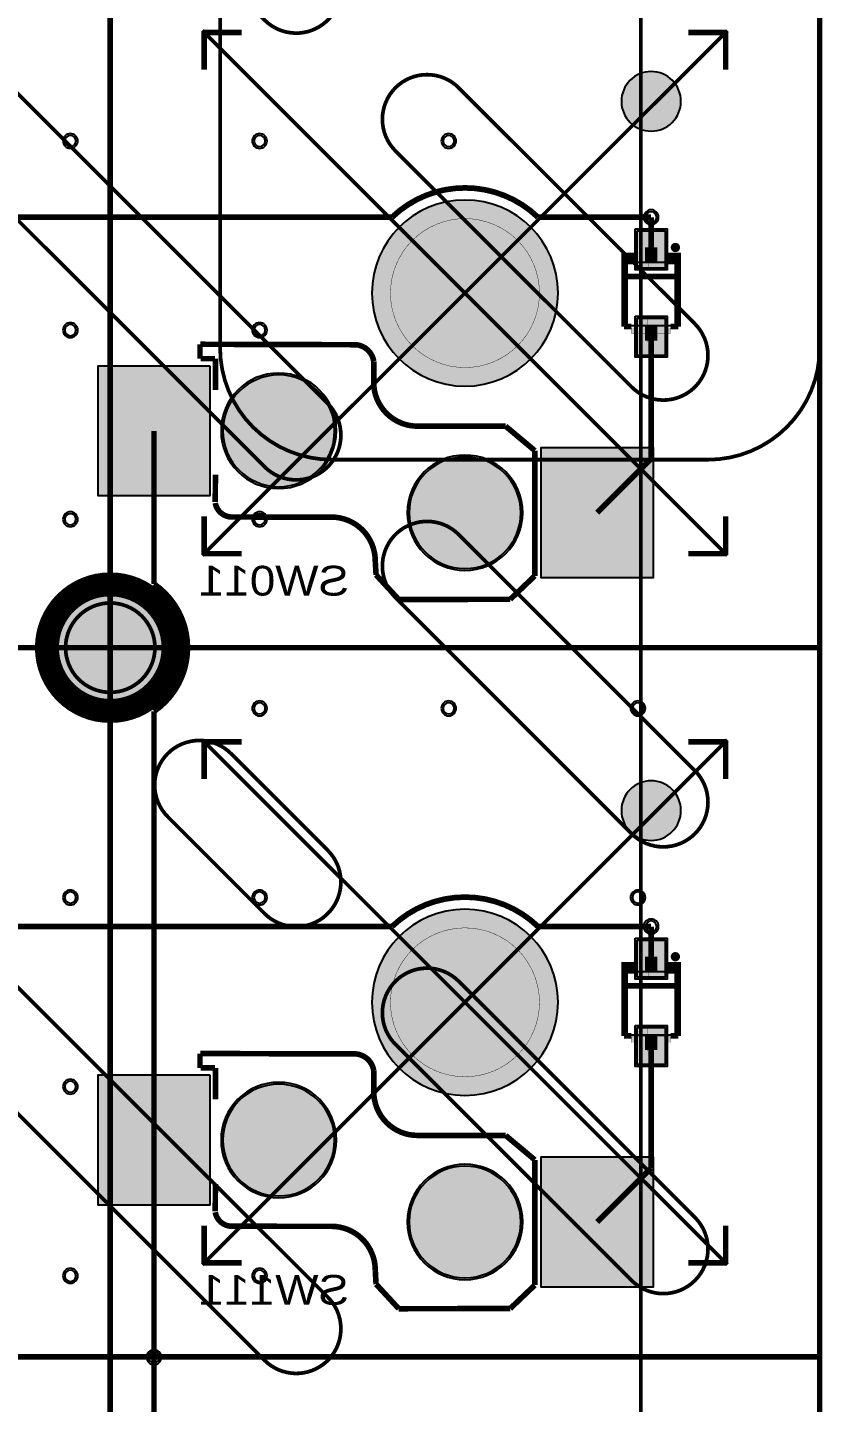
# Model space of a CAD drawing. Header units: millimetres. Extents: x -3 to 238, y -92 to 6.
# Drawn here: x 207.33 to 228.68, y -49.32 to -12.39 of the extents above; entities that cross this region are included whole.
import ezdxf
from ezdxf.enums import TextEntityAlignment as Align

# ---------------------------------------------------------------- set-up
doc = ezdxf.new("R2010")
doc.units = ezdxf.units.MM
doc.header["$MEASUREMENT"] = 0
for name, color, linetype, true_color in [('Board-Outline-Layer', 7, 'Continuous', 0xff00ff), ('Bottom-Layer', 7, 'Continuous', 0x0000ff), ('Bottom-Paste-Mask-Layer', 7, 'Continuous', 0x800000), ('Bottom-Silkscreen-Layer', 7, 'Continuous', 0x66cc33), ('Bottom-Solder-Mask-Layer', 7, 'Continuous', 0xaa00ff), ('Component-Marking-Layer', 7, 'Continuous', 0x66ffcc), ('Component-Shape-Layer', 7, 'Continuous', 0x00cccc), ('Document-Layer', 7, 'Continuous', 0xffffff), ('F.Adhes', 7, 'Continuous', 0x9069e9), ('Hole-Layer', 7, 'Continuous', 0x222222), ('Multi-Layer', 7, 'Continuous', 0xc0c0c0), ('Pin-Floating-Layer', 7, 'Continuous', 0xff99ff), ('Pin-Soldering-Layer', 7, 'Continuous', 0xcc9999), ('Top-Layer', 7, 'Continuous', 0xff0000), ('Top-Paste-Mask-Layer', 7, 'Continuous', 0x808080), ('Top-Solder-Mask-Layer', 7, 'Continuous', 0x800080)]:
    doc.layers.add(name, color=color, linetype=linetype, true_color=true_color)
doc.styles.get("Standard").update_dxf_attribs({"font": 'arial.ttf'})

msp = doc.modelspace()

# ---------------------------------------------------------------- hatches: boundary and pattern name
at = {"layer": 'Bottom-Layer'}
for points in [[(223.275, -14.375, 1), (224.875, -14.375, 1)], [(216.575, -19.525, 1), (221.575, -19.525, 1)], [(223.7, -17.852), (224.45, -17.852), (224.45, -18.852), (223.7, -18.852)], [(223.7, -20.198), (224.45, -20.198), (224.45, -21.198), (223.7, -21.198)], [(212.225, -21.475), (212.225, -24.975), (209.225, -24.975), (209.225, -21.475)], [(212.525, -23.225, 1), (215.625, -23.225, 1)], [(217.525, -25.425, 1), (220.625, -25.425, 1)], [(224.125, -23.675), (224.125, -27.175), (221.125, -27.175), (221.125, -23.675)], [(223.275, -33.425, 1), (224.875, -33.425, 1)], [(216.575, -38.575, 1), (221.575, -38.575, 1)], [(223.7, -36.902), (224.45, -36.902), (224.45, -37.902), (223.7, -37.902)], [(223.7, -39.248), (224.45, -39.248), (224.45, -40.248), (223.7, -40.248)], [(212.225, -40.525), (212.225, -44.025), (209.225, -44.025), (209.225, -40.525)], [(212.525, -42.275, 1), (215.625, -42.275, 1)], [(224.125, -42.725), (224.125, -46.225), (221.125, -46.225), (221.125, -42.725)], [(217.525, -44.475, 1), (220.625, -44.475, 1)]]:
    msp.add_hatch(color=256, dxfattribs=at).paths.add_polyline_path(points)
at = {"layer": 'Bottom-Paste-Mask-Layer'}
for points in [[(223.275, -14.375, 1), (224.875, -14.375, 1)], [(216.575, -19.525, 1), (221.575, -19.525, 1)], [(223.7, -17.852), (224.45, -17.852), (224.45, -18.852), (223.7, -18.852)], [(223.7, -20.198), (224.45, -20.198), (224.45, -21.198), (223.7, -21.198)], [(212.225, -21.475), (212.225, -24.975), (209.225, -24.975), (209.225, -21.475)], [(212.525, -23.225, 1), (215.625, -23.225, 1)], [(217.525, -25.425, 1), (220.625, -25.425, 1)], [(224.125, -23.675), (224.125, -27.175), (221.125, -27.175), (221.125, -23.675)], [(223.275, -33.425, 1), (224.875, -33.425, 1)], [(216.575, -38.575, 1), (221.575, -38.575, 1)], [(223.7, -36.902), (224.45, -36.902), (224.45, -37.902), (223.7, -37.902)], [(223.7, -39.248), (224.45, -39.248), (224.45, -40.248), (223.7, -40.248)], [(212.225, -40.525), (212.225, -44.025), (209.225, -44.025), (209.225, -40.525)], [(212.525, -42.275, 1), (215.625, -42.275, 1)], [(224.125, -42.725), (224.125, -46.225), (221.125, -46.225), (221.125, -42.725)], [(217.525, -44.475, 1), (220.625, -44.475, 1)]]:
    msp.add_hatch(color=256, dxfattribs=at).paths.add_polyline_path(points)
at = {"layer": 'Bottom-Silkscreen-Layer'}
for points in [[(223.273, -18.75), (223.625, -18.75), (223.625, -18.445), (223.273, -18.445)], [(223.273, -18.75), (223.625, -18.75), (223.625, -18.445), (223.273, -18.445)], [(224.878, -18.75), (224.525, -18.75), (224.525, -18.445), (224.878, -18.445)], [(224.878, -18.75), (224.525, -18.75), (224.525, -18.445), (224.878, -18.445)], [(223.273, -37.8), (223.625, -37.8), (223.625, -37.495), (223.273, -37.495)], [(223.273, -37.8), (223.625, -37.8), (223.625, -37.495), (223.273, -37.495)], [(224.878, -37.8), (224.525, -37.8), (224.525, -37.495), (224.878, -37.495)], [(224.878, -37.8), (224.525, -37.8), (224.525, -37.495), (224.878, -37.495)]]:
    msp.add_hatch(color=256, dxfattribs=at).paths.add_polyline_path(points)
at = {"layer": 'Bottom-Solder-Mask-Layer'}
for points in [[(223.275, -14.375, 1), (224.875, -14.375, 1)], [(216.575, -19.525, 1), (221.575, -19.525, 1)], [(223.649, -17.801), (224.501, -17.801), (224.501, -18.903), (223.649, -18.903)], [(223.649, -20.147), (224.501, -20.147), (224.501, -21.249), (223.649, -21.249)], [(212.225, -21.475), (212.225, -24.975), (209.225, -24.975), (209.225, -21.475)], [(212.525, -23.225, 1), (215.625, -23.225, 1)], [(217.525, -25.425, 1), (220.625, -25.425, 1)], [(224.125, -23.675), (224.125, -27.175), (221.125, -27.175), (221.125, -23.675)], [(223.275, -33.425, 1), (224.875, -33.425, 1)], [(216.575, -38.575, 1), (221.575, -38.575, 1)], [(223.649, -36.851), (224.501, -36.851), (224.501, -37.953), (223.649, -37.953)], [(223.649, -39.197), (224.501, -39.197), (224.501, -40.299), (223.649, -40.299)], [(212.225, -40.525), (212.225, -44.025), (209.225, -44.025), (209.225, -40.525)], [(212.525, -42.275, 1), (215.625, -42.275, 1)], [(224.125, -42.725), (224.125, -46.225), (221.125, -46.225), (221.125, -42.725)], [(217.525, -44.475, 1), (220.625, -44.475, 1)]]:
    msp.add_hatch(color=256, dxfattribs=at).paths.add_polyline_path(points)
at = {"layer": 'Component-Marking-Layer'}
for points in [[(224.665, -18.3, 1), (224.785, -18.3, 1)], [(224.665, -18.3, 1), (224.785, -18.3, 1)], [(224.665, -37.35, 1), (224.785, -37.35, 1)], [(224.665, -37.35, 1), (224.785, -37.35, 1)]]:
    msp.add_hatch(color=256, dxfattribs=at).paths.add_polyline_path(points)
at = {"layer": 'Document-Layer'}
for points in [[(224.005, -18.3), (224.161, -18.3), (224.161, -18.924), (224.005, -18.924)], [(224.005, -18.3), (224.161, -18.3), (224.161, -18.924), (224.005, -18.924)], [(223.985, -20.84), (224.141, -20.84), (224.141, -20.216), (223.985, -20.216)], [(223.985, -20.84), (224.141, -20.84), (224.141, -20.216), (223.985, -20.216)], [(223.545, -20.608), (224.585, -20.608), (224.585, -20.452), (223.545, -20.452)], [(223.545, -20.608), (224.585, -20.608), (224.585, -20.452), (223.545, -20.452)], [(224.005, -37.35), (224.161, -37.35), (224.161, -37.974), (224.005, -37.974)], [(224.005, -37.35), (224.161, -37.35), (224.161, -37.974), (224.005, -37.974)], [(223.545, -39.658), (224.585, -39.658), (224.585, -39.502), (223.545, -39.502)], [(223.545, -39.658), (224.585, -39.658), (224.585, -39.502), (223.545, -39.502)], [(223.985, -39.89), (224.141, -39.89), (224.141, -39.266), (223.985, -39.266)], [(223.985, -39.89), (224.141, -39.89), (224.141, -39.266), (223.985, -39.266)]]:
    msp.add_hatch(color=256, dxfattribs=at).paths.add_polyline_path(points)
at = {"layer": 'Hole-Layer'}
for points in [[(223.275, -14.375, 1), (224.875, -14.375, 1)], [(216.575, -19.525, 1), (221.575, -19.525, 1)], [(212.575, -23.225, 1), (215.575, -23.225, 1)], [(217.575, -25.425, 1), (220.575, -25.425, 1)], [(223.275, -33.425, 1), (224.875, -33.425, 1)], [(216.575, -38.575, 1), (221.575, -38.575, 1)], [(212.575, -42.275, 1), (215.575, -42.275, 1)], [(217.575, -44.475, 1), (220.575, -44.475, 1)]]:
    msp.add_hatch(color=256, dxfattribs=at).paths.add_polyline_path(points)
at = {"layer": 'Multi-Layer'}
for points in [[(223.275, -14.375, 1), (224.875, -14.375, 1)], [(223.275, -14.375, 1), (224.875, -14.375, 1)], [(223.275, -14.375, 1), (224.875, -14.375, 1)], [(216.575, -19.525, 1), (221.575, -19.525, 1)], [(216.575, -19.525, 1), (221.575, -19.525, 1)], [(216.575, -19.525, 1), (221.575, -19.525, 1)], [(212.525, -23.225, 1), (215.625, -23.225, 1)], [(212.525, -23.225, 1), (215.625, -23.225, 1)], [(212.525, -23.225, 1), (215.625, -23.225, 1)], [(217.525, -25.425, 1), (220.625, -25.425, 1)], [(217.525, -25.425, 1), (220.625, -25.425, 1)], [(217.525, -25.425, 1), (220.625, -25.425, 1)], [(207.85, -29.049, 1), (211.25, -29.049, 1)], [(223.275, -33.425, 1), (224.875, -33.425, 1)], [(223.275, -33.425, 1), (224.875, -33.425, 1)], [(223.275, -33.425, 1), (224.875, -33.425, 1)], [(216.575, -38.575, 1), (221.575, -38.575, 1)], [(216.575, -38.575, 1), (221.575, -38.575, 1)], [(216.575, -38.575, 1), (221.575, -38.575, 1)], [(212.525, -42.275, 1), (215.625, -42.275, 1)], [(212.525, -42.275, 1), (215.625, -42.275, 1)], [(212.525, -42.275, 1), (215.625, -42.275, 1)], [(217.525, -44.475, 1), (220.625, -44.475, 1)], [(217.525, -44.475, 1), (220.625, -44.475, 1)], [(217.525, -44.475, 1), (220.625, -44.475, 1)]]:
    msp.add_hatch(color=256, dxfattribs=at).paths.add_polyline_path(points)
at = {"layer": 'Pin-Floating-Layer'}
for points in [[(223.916, -18.71), (224.236, -18.71), (224.236, -18.59), (223.916, -18.59)], [(223.916, -18.71), (224.236, -18.71), (224.236, -18.59), (223.916, -18.59)], [(223.916, -20.51), (224.236, -20.51), (224.236, -20.39), (223.916, -20.39)], [(223.916, -20.51), (224.236, -20.51), (224.236, -20.39), (223.916, -20.39)], [(223.916, -37.76), (224.236, -37.76), (224.236, -37.64), (223.916, -37.64)], [(223.916, -37.76), (224.236, -37.76), (224.236, -37.64), (223.916, -37.64)], [(223.916, -39.56), (224.236, -39.56), (224.236, -39.44), (223.916, -39.44)], [(223.916, -39.56), (224.236, -39.56), (224.236, -39.44), (223.916, -39.44)]]:
    msp.add_hatch(color=256, dxfattribs=at).paths.add_polyline_path(points)
at = {"layer": 'Pin-Soldering-Layer'}
for points in [[(223.916, -18.6), (224.236, -18.6), (224.236, -18.3), (223.916, -18.3)], [(223.916, -18.6), (224.236, -18.6), (224.236, -18.3), (223.916, -18.3)], [(223.916, -20.8), (224.236, -20.8), (224.236, -20.5), (223.916, -20.5)], [(223.916, -20.8), (224.236, -20.8), (224.236, -20.5), (223.916, -20.5)], [(223.916, -37.65), (224.236, -37.65), (224.236, -37.35), (223.916, -37.35)], [(223.916, -37.65), (224.236, -37.65), (224.236, -37.35), (223.916, -37.35)], [(223.916, -39.85), (224.236, -39.85), (224.236, -39.55), (223.916, -39.55)], [(223.916, -39.85), (224.236, -39.85), (224.236, -39.55), (223.916, -39.55)]]:
    msp.add_hatch(color=256, dxfattribs=at).paths.add_polyline_path(points)
at = {"layer": 'Top-Layer'}
for points in [[(223.275, -14.375, 1), (224.875, -14.375, 1)], [(216.575, -19.525, 1), (221.575, -19.525, 1)], [(212.525, -23.225, 1), (215.625, -23.225, 1)], [(217.525, -25.425, 1), (220.625, -25.425, 1)], [(223.275, -33.425, 1), (224.875, -33.425, 1)], [(216.575, -38.575, 1), (221.575, -38.575, 1)], [(212.525, -42.275, 1), (215.625, -42.275, 1)], [(217.525, -44.475, 1), (220.625, -44.475, 1)]]:
    msp.add_hatch(color=256, dxfattribs=at).paths.add_polyline_path(points)
at = {"layer": 'Top-Paste-Mask-Layer'}
for points in [[(223.275, -14.375, 1), (224.875, -14.375, 1)], [(216.575, -19.525, 1), (221.575, -19.525, 1)], [(212.525, -23.225, 1), (215.625, -23.225, 1)], [(217.525, -25.425, 1), (220.625, -25.425, 1)], [(223.275, -33.425, 1), (224.875, -33.425, 1)], [(216.575, -38.575, 1), (221.575, -38.575, 1)], [(212.525, -42.275, 1), (215.625, -42.275, 1)], [(217.525, -44.475, 1), (220.625, -44.475, 1)]]:
    msp.add_hatch(color=256, dxfattribs=at).paths.add_polyline_path(points)
at = {"layer": 'Top-Solder-Mask-Layer'}
for points in [[(223.275, -14.375, 1), (224.875, -14.375, 1)], [(216.575, -19.525, 1), (221.575, -19.525, 1)], [(212.525, -23.225, 1), (215.625, -23.225, 1)], [(217.525, -25.425, 1), (220.625, -25.425, 1)], [(223.275, -33.425, 1), (224.875, -33.425, 1)], [(216.575, -38.575, 1), (221.575, -38.575, 1)], [(212.525, -42.275, 1), (215.625, -42.275, 1)], [(217.525, -44.475, 1), (220.625, -44.475, 1)]]:
    msp.add_hatch(color=256, dxfattribs=at).paths.add_polyline_path(points)

# ---------------------------------------------------------------- linework, layer by layer
at = {"layer": 'Board-Outline-Layer', "const_width": 0.1}
msp.add_lwpolyline([(228.588, -83.2), (228.588, -3)], dxfattribs=at)
at = {"layer": 'Bottom-Layer', "const_width": 0.00508}
msp.add_lwpolyline([(0, -86.191), (0, 0), (228.585, 0), (228.585, -86.191)], close=True, dxfattribs=at)
at = {"layer": 'Bottom-Layer'}
for points in [[(223.275, -14.375, 1), (224.875, -14.375), (224.875, -14.375, 1), (223.275, -14.375)], [(223.275, -33.425, 1), (224.875, -33.425), (224.875, -33.425, 1), (223.275, -33.425)]]:
    msp.add_lwpolyline(points, format="xyb", dxfattribs=at)
for points in [[(216.575, -19.525, 1), (221.575, -19.525, 1)], [(212.525, -23.225, 1), (215.625, -23.225, 1)], [(217.525, -25.425, 1), (220.625, -25.425, 1)], [(216.575, -38.575, 1), (221.575, -38.575, 1)], [(212.525, -42.275, 1), (215.625, -42.275, 1)], [(217.525, -44.475, 1), (220.625, -44.475, 1)]]:
    msp.add_lwpolyline(points, format="xyb", close=True, dxfattribs=at)
at = {"layer": 'Bottom-Layer', "const_width": 0.152}
for points in [[(224.075, -18.352), (224.075, -17.489)], [(224.075, -20.698), (224.075, -23.975)], [(210.725, -23.225), (210.725, -27.338)], [(224.075, -23.975), (222.625, -25.425)], [(210.725, -30.76), (210.725, -42.275)], [(224.075, -37.402), (224.075, -36.539)], [(224.075, -39.748), (224.075, -43.025)], [(210.725, -42.275), (210.725, -48.107)], [(224.075, -43.025), (222.625, -44.475)], [(210.725, -48.107), (210.725, -61.325)]]:
    msp.add_lwpolyline(points, dxfattribs=at)
at = {"layer": 'Bottom-Layer'}
for points in [[(223.7, -17.852), (224.45, -17.852), (224.45, -18.852), (223.7, -18.852)], [(223.7, -20.198), (224.45, -20.198), (224.45, -21.198), (223.7, -21.198)], [(212.225, -21.475), (212.225, -24.975), (209.225, -24.975), (209.225, -21.475)], [(224.125, -23.675), (224.125, -27.175), (221.125, -27.175), (221.125, -23.675)], [(223.7, -36.902), (224.45, -36.902), (224.45, -37.902), (223.7, -37.902)], [(223.7, -39.248), (224.45, -39.248), (224.45, -40.248), (223.7, -40.248)], [(212.225, -40.525), (212.225, -44.025), (209.225, -44.025), (209.225, -40.525)], [(224.125, -42.725), (224.125, -46.225), (221.125, -46.225), (221.125, -42.725)]]:
    msp.add_lwpolyline(points, close=True, dxfattribs=at)
at = {"layer": 'Bottom-Layer', "const_width": 0.152}
msp.add_lwpolyline([(210.725, -30.76, 0.526), (210.725, -27.338)], format="xyb", dxfattribs=at)
at = {"layer": 'Bottom-Paste-Mask-Layer'}
for points in [[(223.275, -14.375, 1), (224.875, -14.375), (224.875, -14.375, 1), (223.275, -14.375)], [(223.275, -33.425, 1), (224.875, -33.425), (224.875, -33.425, 1), (223.275, -33.425)]]:
    msp.add_lwpolyline(points, format="xyb", dxfattribs=at)
for points in [[(216.575, -19.525, 1), (221.575, -19.525, 1)], [(212.525, -23.225, 1), (215.625, -23.225, 1)], [(217.525, -25.425, 1), (220.625, -25.425, 1)], [(216.575, -38.575, 1), (221.575, -38.575, 1)], [(212.525, -42.275, 1), (215.625, -42.275, 1)], [(217.525, -44.475, 1), (220.625, -44.475, 1)]]:
    msp.add_lwpolyline(points, format="xyb", close=True, dxfattribs=at)
for points in [[(223.7, -17.852), (224.45, -17.852), (224.45, -18.852), (223.7, -18.852)], [(223.7, -20.198), (224.45, -20.198), (224.45, -21.198), (223.7, -21.198)], [(212.225, -21.475), (212.225, -24.975), (209.225, -24.975), (209.225, -21.475)], [(224.125, -23.675), (224.125, -27.175), (221.125, -27.175), (221.125, -23.675)], [(223.7, -36.902), (224.45, -36.902), (224.45, -37.902), (223.7, -37.902)], [(223.7, -39.248), (224.45, -39.248), (224.45, -40.248), (223.7, -40.248)], [(212.225, -40.525), (212.225, -44.025), (209.225, -44.025), (209.225, -40.525)], [(224.125, -42.725), (224.125, -46.225), (221.125, -46.225), (221.125, -42.725)]]:
    msp.add_lwpolyline(points, close=True, dxfattribs=at)
at = {"layer": 'Bottom-Silkscreen-Layer', "const_width": 0.00508}
for points in [[(223.273, -18.75), (223.625, -18.75), (223.625, -18.445), (223.273, -18.445)], [(223.273, -18.75), (223.625, -18.75), (223.625, -18.445), (223.273, -18.445)], [(224.878, -18.75), (224.525, -18.75), (224.525, -18.445), (224.878, -18.445)], [(224.878, -18.75), (224.525, -18.75), (224.525, -18.445), (224.878, -18.445)], [(223.273, -37.8), (223.625, -37.8), (223.625, -37.495), (223.273, -37.495)], [(223.273, -37.8), (223.625, -37.8), (223.625, -37.495), (223.273, -37.495)], [(224.878, -37.8), (224.525, -37.8), (224.525, -37.495), (224.878, -37.495)], [(224.878, -37.8), (224.525, -37.8), (224.525, -37.495), (224.878, -37.495)]]:
    msp.add_lwpolyline(points, close=True, dxfattribs=at)
at = {"layer": 'Bottom-Silkscreen-Layer'}
for points, const_width in [([(223.349, -18.674), (223.349, -20.426)], 0.152), ([(223.349, -18.674), (223.349, -20.426)], 0.152), ([(224.802, -18.674), (224.802, -20.426)], 0.152), ([(224.802, -18.674), (224.802, -20.426)], 0.152), ([(223.349, -19.078), (224.802, -19.078)], 0.152), ([(223.349, -19.078), (224.802, -19.078)], 0.152), ([(223.349, -20.426), (223.545, -20.426)], 0.152), ([(223.349, -20.426), (223.545, -20.426)], 0.152), ([(224.802, -20.426), (224.595, -20.426)], 0.152), ([(224.802, -20.426), (224.595, -20.426)], 0.152), ([(211.961, -21.287), (211.961, -20.904)], 0.15), ([(211.961, -21.287), (211.961, -20.904)], 0.15), ([(216.154, -20.912), (211.967, -20.9)], 0.15), ([(216.154, -20.912), (211.967, -20.9)], 0.15), ([(212.359, -21.287), (211.977, -21.287)], 0.15), ([(212.359, -21.287), (211.977, -21.287)], 0.15), ([(212.375, -21.287), (212.375, -22.131)], 0.15), ([(212.375, -21.287), (212.375, -22.131)], 0.15), ([(216.625, -21.354), (216.625, -21.925)], 0.15), ([(216.625, -21.354), (216.625, -21.925)], 0.15), ([(220.166, -23.1), (217.8, -23.1)], 0.15), ([(220.166, -23.1), (217.8, -23.1)], 0.15), ([(220.95, -23.756), (220.166, -23.1)], 0.15), ([(220.95, -23.756), (220.166, -23.1)], 0.15), ([(220.95, -23.756), (220.95, -27.121)], 0.15), ([(220.95, -23.756), (220.95, -27.121)], 0.15), ([(212.375, -24.405), (212.369, -25.138)], 0.15), ([(212.375, -24.405), (212.369, -25.138)], 0.15), ([(215.491, -25.542), (212.827, -25.54)], 0.15), ([(215.491, -25.542), (212.827, -25.54)], 0.15), ([(216.666, -26.717), (216.688, -27.094)], 0.15), ([(216.666, -26.717), (216.688, -27.094)], 0.15), ([(216.688, -27.094), (217.297, -27.755)], 0.15), ([(216.688, -27.094), (217.297, -27.755)], 0.15), ([(220.291, -27.75), (220.95, -27.121)], 0.15), ([(220.291, -27.75), (220.95, -27.121)], 0.15), ([(220.291, -27.75), (217.297, -27.755)], 0.15), ([(220.291, -27.75), (217.297, -27.755)], 0.15), ([(223.349, -37.724), (223.349, -39.476)], 0.152), ([(223.349, -37.724), (223.349, -39.476)], 0.152), ([(224.802, -37.724), (224.802, -39.476)], 0.152), ([(224.802, -37.724), (224.802, -39.476)], 0.152), ([(223.349, -38.128), (224.802, -38.128)], 0.152), ([(223.349, -38.128), (224.802, -38.128)], 0.152), ([(223.349, -39.476), (223.545, -39.476)], 0.152), ([(223.349, -39.476), (223.545, -39.476)], 0.152), ([(224.802, -39.476), (224.595, -39.476)], 0.152), ([(224.802, -39.476), (224.595, -39.476)], 0.152), ([(211.961, -40.337), (211.961, -39.954)], 0.15), ([(211.961, -40.337), (211.961, -39.954)], 0.15), ([(216.154, -39.962), (211.967, -39.95)], 0.15), ([(216.154, -39.962), (211.967, -39.95)], 0.15), ([(212.359, -40.337), (211.977, -40.337)], 0.15), ([(212.359, -40.337), (211.977, -40.337)], 0.15), ([(212.375, -40.337), (212.375, -41.181)], 0.15), ([(212.375, -40.337), (212.375, -41.181)], 0.15), ([(216.625, -40.404), (216.625, -40.975)], 0.15), ([(216.625, -40.404), (216.625, -40.975)], 0.15), ([(220.166, -42.15), (217.8, -42.15)], 0.15), ([(220.166, -42.15), (217.8, -42.15)], 0.15), ([(220.95, -42.806), (220.166, -42.15)], 0.15), ([(220.95, -42.806), (220.166, -42.15)], 0.15), ([(220.95, -42.806), (220.95, -46.171)], 0.15), ([(220.95, -42.806), (220.95, -46.171)], 0.15), ([(212.375, -43.455), (212.369, -44.188)], 0.15), ([(212.375, -43.455), (212.369, -44.188)], 0.15), ([(215.491, -44.592), (212.827, -44.59)], 0.15), ([(215.491, -44.592), (212.827, -44.59)], 0.15), ([(216.666, -45.767), (216.688, -46.144)], 0.15), ([(216.666, -45.767), (216.688, -46.144)], 0.15), ([(216.688, -46.144), (217.297, -46.805)], 0.15), ([(216.688, -46.144), (217.297, -46.805)], 0.15), ([(220.291, -46.8), (220.95, -46.171)], 0.15), ([(220.291, -46.8), (220.95, -46.171)], 0.15), ([(220.291, -46.8), (217.297, -46.805)], 0.15), ([(220.291, -46.8), (217.297, -46.805)], 0.15)]:
    msp.add_lwpolyline(points, dxfattribs=dict(at, const_width=const_width))
at = {"layer": 'Bottom-Silkscreen-Layer', "const_width": 0.15}
for points in [[(216.154, -20.912, -0.338), (216.625, -21.354)], [(216.154, -20.912, -0.338), (216.625, -21.354)], [(217.8, -23.1, -0.414), (216.625, -21.925)], [(217.8, -23.1, -0.414), (216.625, -21.925)], [(212.827, -25.54, -0.369), (212.37, -25.164)], [(212.827, -25.54, -0.369), (212.37, -25.164)], [(215.491, -25.542, -0.414), (216.666, -26.717)], [(215.491, -25.542, -0.414), (216.666, -26.717)], [(216.154, -39.962, -0.338), (216.625, -40.404)], [(216.154, -39.962, -0.338), (216.625, -40.404)], [(217.8, -42.15, -0.414), (216.625, -40.975)], [(217.8, -42.15, -0.414), (216.625, -40.975)], [(212.827, -44.59, -0.369), (212.37, -44.214)], [(212.827, -44.59, -0.369), (212.37, -44.214)], [(215.491, -44.592, -0.414), (216.666, -45.767)], [(215.491, -44.592, -0.414), (216.666, -45.767)]]:
    msp.add_lwpolyline(points, format="xyb", dxfattribs=at)
at = {"layer": 'Bottom-Solder-Mask-Layer'}
for points in [[(223.275, -14.375, 1), (224.875, -14.375), (224.875, -14.375, 1), (223.275, -14.375)], [(223.275, -33.425, 1), (224.875, -33.425), (224.875, -33.425, 1), (223.275, -33.425)]]:
    msp.add_lwpolyline(points, format="xyb", dxfattribs=at)
for points in [[(216.575, -19.525, 1), (221.575, -19.525, 1)], [(212.525, -23.225, 1), (215.625, -23.225, 1)], [(217.525, -25.425, 1), (220.625, -25.425, 1)], [(216.575, -38.575, 1), (221.575, -38.575, 1)], [(212.525, -42.275, 1), (215.625, -42.275, 1)], [(217.525, -44.475, 1), (220.625, -44.475, 1)]]:
    msp.add_lwpolyline(points, format="xyb", close=True, dxfattribs=at)
for points in [[(223.649, -17.801), (224.501, -17.801), (224.501, -18.903), (223.649, -18.903)], [(223.649, -20.147), (224.501, -20.147), (224.501, -21.249), (223.649, -21.249)], [(212.225, -21.475), (212.225, -24.975), (209.225, -24.975), (209.225, -21.475)], [(224.125, -23.675), (224.125, -27.175), (221.125, -27.175), (221.125, -23.675)], [(223.649, -36.851), (224.501, -36.851), (224.501, -37.953), (223.649, -37.953)], [(223.649, -39.197), (224.501, -39.197), (224.501, -40.299), (223.649, -40.299)], [(212.225, -40.525), (212.225, -44.025), (209.225, -44.025), (209.225, -40.525)], [(224.125, -42.725), (224.125, -46.225), (221.125, -46.225), (221.125, -42.725)]]:
    msp.add_lwpolyline(points, close=True, dxfattribs=at)
at = {"layer": 'Component-Marking-Layer', "const_width": 0.129}
for points in [[(224.665, -18.3, 1), (224.785, -18.3, 1)], [(224.665, -18.3, 1), (224.785, -18.3, 1)], [(224.665, -37.35, 1), (224.785, -37.35, 1)], [(224.665, -37.35, 1), (224.785, -37.35, 1)]]:
    msp.add_lwpolyline(points, format="xyb", close=True, dxfattribs=at)
at = {"layer": 'Component-Shape-Layer', "const_width": 0.0508}
for points in [[(223.425, -20.4), (224.725, -20.4), (224.725, -18.7), (223.425, -18.7)], [(223.425, -20.4), (224.725, -20.4), (224.725, -18.7), (223.425, -18.7)], [(223.425, -39.45), (224.725, -39.45), (224.725, -37.75), (223.425, -37.75)], [(223.425, -39.45), (224.725, -39.45), (224.725, -37.75), (223.425, -37.75)]]:
    msp.add_lwpolyline(points, close=True, dxfattribs=at)
at = {"layer": 'Document-Layer', "const_width": 0.1}
for points in [[(0, -83.2), (0, -3, -0.414), (3, 0), (13.099, 0, -0.414), (16.099, -3), (16.099, -9, 0.414), (19.099, -12), (57.099, -12, 0.414), (60.099, -9), (60.099, -3, -0.414), (63.099, 0), (225.6, 0, -0.414), (228.6, -3), (228.6, -83.2, -0.414), (225.6, -86.2), (3, -86.2, -0.414)], [(208.249, -3.351, 1), (206.552, -5.049), (213.694, -12.191, 1), (215.392, -10.494)], [(223.8, -4.8), (223.8, -81.4), (4.8, -81.4), (4.8, -4.8), (11.299, -4.8), (11.299, -9, 0.414), (19.099, -16.8), (25.099, -16.8, 0.801), (27.783, -4.8), (48.416, -4.8, 0.801), (51.099, -16.8), (57.099, -16.8, 0.414), (64.899, -9), (64.899, -4.8), (181.03, -4.8), (181.03, -11.4), (199.97, -11.4), (199.97, -4.8)], [(215.392, -22.494), (206.906, -14.009, 1), (205.209, -15.706), (213.694, -24.191, 1)], [(217.209, -15.706), (223.552, -22.048, 1), (225.249, -20.351), (218.906, -14.009, 1)], [(217.209, -27.706), (223.552, -34.048, 1), (225.249, -32.351), (218.906, -26.009, 1)], [(208.35, -29.049, 1), (210.75, -29.049, 1)], [(211.094, -33.59), (213.694, -36.191, 1), (215.392, -34.494), (212.791, -31.893, 1)], [(215.392, -46.494), (206.906, -38.009, 1), (205.209, -39.706), (213.694, -48.191, 1)], [(217.209, -39.706), (223.552, -46.048, 1), (225.249, -44.351), (218.906, -38.009, 1)]]:
    msp.add_lwpolyline(points, format="xyb", close=True, dxfattribs=at)
at = {"layer": 'Document-Layer'}
for points, const_width in [([(63.099, 0), (185.83, 0), (185.83, -6.6), (195.17, -6.6), (195.17, 0), (225.6, 0, -0.414), (228.6, -3), (228.6, -83.2, -0.414), (225.6, -86.2), (3, -86.2, -0.414)], 0.1), ([(3, -86.2), (101.8, -86.2, 0.414), (104.8, -83.2), (104.8, -70.174, -0.414), (107.8, -67.174), (120.8, -67.174, -0.414), (123.8, -70.174), (123.8, -83.2, 0.414), (126.8, -86.2), (225.6, -86.2, 0.414), (228.6, -83.2), (228.6, -3, 0.414), (225.6, 0), (218.55, 0, 0.414), (215.55, -3), (215.55, -4.5, -0.414), (212.55, -7.5), (206.55, -7.5, -0.414), (203.55, -4.5), (203.55, -3, 0.414), (200.55, 0), (58.599, 0, 0.414)], 0.1), ([(69.099, -6), (209.5, -6, -0.414), (212.5, -9), (212.5, -21, 0.414), (215.5, -24), (225.6, -24, 0.414), (228.6, -21), (228.6, -3, 0.414), (225.6, 0), (63.099, 0, 0.414)], 0.1), ([(217.075, -19.525, 1), (221.075, -19.525), (221.075, -19.525, 1), (217.075, -19.525)], 0.01), ([(217.075, -19.525, 1), (221.075, -19.525), (221.075, -19.525, 1), (217.075, -19.525)], 0.01), ([(207.85, -29.049, 1), (211.25, -29.049), (211.25, -29.049, 1), (207.85, -29.049)], 0.1), ([(217.075, -38.575, 1), (221.075, -38.575), (221.075, -38.575, 1), (217.075, -38.575)], 0.01), ([(217.075, -38.575, 1), (221.075, -38.575), (221.075, -38.575, 1), (217.075, -38.575)], 0.01)]:
    msp.add_lwpolyline(points, format="xyb", dxfattribs=dict(at, const_width=const_width))
for points, const_width in [([(209.55, -10), (209.55, -29.05)], 0.15), ([(209.55, -29.05), (209.55, -10)], 0.15), ([(209.55, -10), (209.55, -29.05)], 0.15), ([(209.55, -29.05), (209.55, -10)], 0.15), ([(228.6, -10), (228.6, -29.05)], 0.15), ([(228.6, -10), (228.6, -29.05)], 0.15), ([(212.025, -26.574), (226.124, -12.474)], 0.1), ([(212.025, -12.474), (226.124, -26.574)], 0.1), ([(212.075, -12.525), (213.075, -12.525)], 0.15), ([(212.075, -13.525), (212.075, -12.525)], 0.15), ([(212.075, -12.525), (213.075, -12.525)], 0.15), ([(212.075, -13.525), (212.075, -12.525)], 0.15), ([(226.075, -12.525), (225.075, -12.525)], 0.15), ([(226.075, -12.525), (225.075, -12.525)], 0.15), ([(226.075, -12.525), (226.075, -13.525)], 0.15), ([(226.075, -12.525), (226.075, -13.525)], 0.15), ([(212.075, -25.525), (212.075, -26.525)], 0.15), ([(212.075, -25.525), (212.075, -26.525)], 0.15), ([(226.075, -26.525), (226.075, -25.525)], 0.15), ([(226.075, -26.525), (226.075, -25.525)], 0.15), ([(212.075, -26.525), (213.075, -26.525)], 0.15), ([(212.075, -26.525), (213.075, -26.525)], 0.15), ([(225.075, -26.525), (226.075, -26.525)], 0.15), ([(225.075, -26.525), (226.075, -26.525)], 0.15), ([(209.55, -29.05), (190.5, -29.05)], 0.15), ([(190.5, -29.05), (209.55, -29.05)], 0.15), ([(209.55, -29.05), (190.5, -29.05)], 0.15), ([(190.5, -29.05), (209.55, -29.05)], 0.15), ([(228.6, -29.05), (209.55, -29.05)], 0.15), ([(209.55, -29.05), (209.55, -48.1)], 0.15), ([(209.55, -29.05), (228.6, -29.05)], 0.15), ([(209.55, -48.1), (209.55, -29.05)], 0.15), ([(228.6, -29.05), (209.55, -29.05)], 0.15), ([(209.55, -29.05), (209.55, -48.1)], 0.15), ([(209.55, -29.05), (228.6, -29.05)], 0.15), ([(209.55, -48.1), (209.55, -29.05)], 0.15), ([(228.6, -29.05), (228.6, -48.1)], 0.15), ([(228.6, -29.05), (228.6, -48.1)], 0.15), ([(212.025, -45.624), (226.124, -31.524)], 0.1), ([(212.025, -31.524), (226.124, -45.624)], 0.1), ([(212.075, -31.575), (213.075, -31.575)], 0.15), ([(212.075, -32.575), (212.075, -31.575)], 0.15), ([(212.075, -31.575), (213.075, -31.575)], 0.15), ([(212.075, -32.575), (212.075, -31.575)], 0.15), ([(226.075, -31.575), (225.075, -31.575)], 0.15), ([(226.075, -31.575), (225.075, -31.575)], 0.15), ([(226.075, -31.575), (226.075, -32.575)], 0.15), ([(226.075, -31.575), (226.075, -32.575)], 0.15), ([(212.075, -44.575), (212.075, -45.575)], 0.15), ([(212.075, -44.575), (212.075, -45.575)], 0.15), ([(226.075, -45.575), (226.075, -44.575)], 0.15), ([(226.075, -45.575), (226.075, -44.575)], 0.15), ([(212.075, -45.575), (213.075, -45.575)], 0.15), ([(212.075, -45.575), (213.075, -45.575)], 0.15), ([(225.075, -45.575), (226.075, -45.575)], 0.15), ([(225.075, -45.575), (226.075, -45.575)], 0.15), ([(209.55, -48.1), (190.5, -48.1)], 0.15), ([(190.5, -48.1), (209.55, -48.1)], 0.15), ([(209.55, -48.1), (190.5, -48.1)], 0.15), ([(190.5, -48.1), (209.55, -48.1)], 0.15), ([(228.6, -48.1), (209.55, -48.1)], 0.15), ([(209.55, -48.1), (209.55, -67.15)], 0.15), ([(209.55, -48.1), (228.6, -48.1)], 0.15), ([(209.55, -67.15), (209.55, -48.1)], 0.15), ([(228.6, -48.1), (209.55, -48.1)], 0.15), ([(209.55, -48.1), (209.55, -67.15)], 0.15), ([(209.55, -48.1), (228.6, -48.1)], 0.15), ([(209.55, -67.15), (209.55, -48.1)], 0.15), ([(228.6, -48.1), (228.6, -67.15)], 0.15), ([(228.6, -48.1), (228.6, -67.15)], 0.15)]:
    msp.add_lwpolyline(points, dxfattribs=dict(at, const_width=const_width))
at = {"layer": 'Document-Layer', "const_width": 0.00508}
for points in [[(224.005, -18.3), (224.161, -18.3), (224.161, -18.924), (224.005, -18.924)], [(224.005, -18.3), (224.161, -18.3), (224.161, -18.924), (224.005, -18.924)], [(223.985, -20.84), (224.141, -20.84), (224.141, -20.216), (223.985, -20.216)], [(223.985, -20.84), (224.141, -20.84), (224.141, -20.216), (223.985, -20.216)], [(223.545, -20.608), (224.585, -20.608), (224.585, -20.452), (223.545, -20.452)], [(223.545, -20.608), (224.585, -20.608), (224.585, -20.452), (223.545, -20.452)], [(224.005, -37.35), (224.161, -37.35), (224.161, -37.974), (224.005, -37.974)], [(224.005, -37.35), (224.161, -37.35), (224.161, -37.974), (224.005, -37.974)], [(223.545, -39.658), (224.585, -39.658), (224.585, -39.502), (223.545, -39.502)], [(223.545, -39.658), (224.585, -39.658), (224.585, -39.502), (223.545, -39.502)], [(223.985, -39.89), (224.141, -39.89), (224.141, -39.266), (223.985, -39.266)], [(223.985, -39.89), (224.141, -39.89), (224.141, -39.266), (223.985, -39.266)]]:
    msp.add_lwpolyline(points, close=True, dxfattribs=at)
at = {"layer": 'F.Adhes', "const_width": 0.15}
for points in [[(212.075, -25.525), (212.075, -26.525)], [(212.075, -26.525), (212.075, -25.525)], [(212.075, -25.525), (212.075, -26.525)], [(212.075, -26.525), (212.075, -25.525)], [(226.075, -26.525), (226.075, -25.525)], [(226.075, -26.525), (226.075, -25.525)], [(226.075, -26.525), (226.075, -25.525)], [(226.075, -26.525), (226.075, -25.525)], [(212.075, -26.525), (213.075, -26.525)], [(213.075, -26.525), (212.075, -26.525)], [(212.075, -26.525), (213.075, -26.525)], [(213.075, -26.525), (212.075, -26.525)], [(225.075, -26.525), (226.075, -26.525)], [(225.075, -26.525), (226.075, -26.525)], [(225.075, -26.525), (226.075, -26.525)], [(225.075, -26.525), (226.075, -26.525)], [(212.075, -44.575), (212.075, -45.575)], [(212.075, -45.575), (212.075, -44.575)], [(212.075, -44.575), (212.075, -45.575)], [(212.075, -45.575), (212.075, -44.575)], [(226.075, -45.575), (226.075, -44.575)], [(226.075, -45.575), (226.075, -44.575)], [(226.075, -45.575), (226.075, -44.575)], [(226.075, -45.575), (226.075, -44.575)], [(212.075, -45.575), (213.075, -45.575)], [(213.075, -45.575), (212.075, -45.575)], [(212.075, -45.575), (213.075, -45.575)], [(213.075, -45.575), (212.075, -45.575)], [(225.075, -45.575), (226.075, -45.575)], [(225.075, -45.575), (226.075, -45.575)], [(225.075, -45.575), (226.075, -45.575)], [(225.075, -45.575), (226.075, -45.575)]]:
    msp.add_lwpolyline(points, dxfattribs=at)
at = {"layer": 'Hole-Layer'}
for points in [[(223.275, -14.375, 1), (224.875, -14.375), (224.875, -14.375, 1), (223.275, -14.375)], [(212.575, -23.225, 1), (215.575, -23.225), (215.575, -23.225, 1), (212.575, -23.225)], [(217.575, -25.425, 1), (220.575, -25.425), (220.575, -25.425, 1), (217.575, -25.425)], [(223.275, -33.425, 1), (224.875, -33.425), (224.875, -33.425, 1), (223.275, -33.425)], [(212.575, -42.275, 1), (215.575, -42.275), (215.575, -42.275, 1), (212.575, -42.275)], [(217.575, -44.475, 1), (220.575, -44.475), (220.575, -44.475, 1), (217.575, -44.475)]]:
    msp.add_lwpolyline(points, format="xyb", dxfattribs=at)
for points in [[(208.33, -15.44, 1), (208.63, -15.44, 1)], [(213.41, -15.44, 1), (213.71, -15.44, 1)], [(218.49, -15.44, 1), (218.79, -15.44, 1)], [(216.575, -19.525, 1), (221.575, -19.525, 1)], [(223.925, -17.489, 1), (224.225, -17.489, 1)], [(208.33, -20.52, 1), (208.63, -20.52, 1)], [(213.41, -20.52, 1), (213.71, -20.52, 1)], [(208.33, -25.6, 1), (208.63, -25.6, 1)], [(213.41, -25.6, 1), (213.71, -25.6, 1)], [(213.41, -30.68, 1), (213.71, -30.68, 1)], [(218.49, -30.68, 1), (218.79, -30.68, 1)], [(223.57, -30.68, 1), (223.87, -30.68, 1)], [(208.33, -35.76, 1), (208.63, -35.76, 1)], [(213.41, -35.76, 1), (213.71, -35.76, 1)], [(223.57, -35.76, 1), (223.87, -35.76, 1)], [(216.575, -38.575, 1), (221.575, -38.575, 1)], [(223.925, -36.539, 1), (224.225, -36.539, 1)], [(208.33, -40.84, 1), (208.63, -40.84, 1)], [(208.33, -45.92, 1), (208.63, -45.92, 1)], [(213.41, -45.92, 1), (213.71, -45.92, 1)], [(210.575, -48.107, 1), (210.875, -48.107, 1)]]:
    msp.add_lwpolyline(points, format="xyb", close=True, dxfattribs=at)
at = {"layer": 'Multi-Layer'}
for points in [[(223.275, -14.375, 1), (224.875, -14.375), (224.875, -14.375, 1), (223.275, -14.375)], [(223.275, -14.375, 1), (224.875, -14.375), (224.875, -14.375, 1), (223.275, -14.375)], [(223.275, -14.375, 1), (224.875, -14.375), (224.875, -14.375, 1), (223.275, -14.375)], [(223.275, -33.425, 1), (224.875, -33.425), (224.875, -33.425, 1), (223.275, -33.425)], [(223.275, -33.425, 1), (224.875, -33.425), (224.875, -33.425, 1), (223.275, -33.425)], [(223.275, -33.425, 1), (224.875, -33.425), (224.875, -33.425, 1), (223.275, -33.425)]]:
    msp.add_lwpolyline(points, format="xyb", dxfattribs=at)
for points in [[(208.28, -15.44, 1), (208.68, -15.44, 1)], [(213.36, -15.44, 1), (213.76, -15.44, 1)], [(218.44, -15.44, 1), (218.84, -15.44, 1)], [(216.575, -19.525, 1), (221.575, -19.525, 1)], [(216.575, -19.525, 1), (221.575, -19.525, 1)], [(216.575, -19.525, 1), (221.575, -19.525, 1)], [(223.875, -17.489, 1), (224.275, -17.489, 1)], [(208.28, -20.52, 1), (208.68, -20.52, 1)], [(213.36, -20.52, 1), (213.76, -20.52, 1)], [(212.525, -23.225, 1), (215.625, -23.225, 1)], [(212.525, -23.225, 1), (215.625, -23.225, 1)], [(212.525, -23.225, 1), (215.625, -23.225, 1)], [(217.525, -25.425, 1), (220.625, -25.425, 1)], [(217.525, -25.425, 1), (220.625, -25.425, 1)], [(217.525, -25.425, 1), (220.625, -25.425, 1)], [(208.28, -25.6, 1), (208.68, -25.6, 1)], [(213.36, -25.6, 1), (213.76, -25.6, 1)], [(213.36, -30.68, 1), (213.76, -30.68, 1)], [(218.44, -30.68, 1), (218.84, -30.68, 1)], [(223.52, -30.68, 1), (223.92, -30.68, 1)], [(208.28, -35.76, 1), (208.68, -35.76, 1)], [(213.36, -35.76, 1), (213.76, -35.76, 1)], [(223.52, -35.76, 1), (223.92, -35.76, 1)], [(216.575, -38.575, 1), (221.575, -38.575, 1)], [(216.575, -38.575, 1), (221.575, -38.575, 1)], [(216.575, -38.575, 1), (221.575, -38.575, 1)], [(223.875, -36.539, 1), (224.275, -36.539, 1)], [(208.28, -40.84, 1), (208.68, -40.84, 1)], [(212.525, -42.275, 1), (215.625, -42.275, 1)], [(212.525, -42.275, 1), (215.625, -42.275, 1)], [(212.525, -42.275, 1), (215.625, -42.275, 1)], [(217.525, -44.475, 1), (220.625, -44.475, 1)], [(217.525, -44.475, 1), (220.625, -44.475, 1)], [(217.525, -44.475, 1), (220.625, -44.475, 1)], [(208.28, -45.92, 1), (208.68, -45.92, 1)], [(213.36, -45.92, 1), (213.76, -45.92, 1)], [(210.525, -48.107, 1), (210.925, -48.107, 1)]]:
    msp.add_lwpolyline(points, format="xyb", close=True, dxfattribs=at)
at = {"layer": 'Multi-Layer', "const_width": 0.645}
msp.add_lwpolyline([(207.85, -29.049, 1), (211.25, -29.049), (211.25, -29.049, 1), (207.85, -29.049)], format="xyb", dxfattribs=at)
at = {"layer": 'Pin-Floating-Layer', "const_width": 0.00508}
for points in [[(223.916, -18.71), (224.236, -18.71), (224.236, -18.59), (223.916, -18.59)], [(223.916, -18.71), (224.236, -18.71), (224.236, -18.59), (223.916, -18.59)], [(223.916, -20.51), (224.236, -20.51), (224.236, -20.39), (223.916, -20.39)], [(223.916, -20.51), (224.236, -20.51), (224.236, -20.39), (223.916, -20.39)], [(223.916, -37.76), (224.236, -37.76), (224.236, -37.64), (223.916, -37.64)], [(223.916, -37.76), (224.236, -37.76), (224.236, -37.64), (223.916, -37.64)], [(223.916, -39.56), (224.236, -39.56), (224.236, -39.44), (223.916, -39.44)], [(223.916, -39.56), (224.236, -39.56), (224.236, -39.44), (223.916, -39.44)]]:
    msp.add_lwpolyline(points, close=True, dxfattribs=at)
at = {"layer": 'Pin-Soldering-Layer', "const_width": 0.00508}
for points in [[(223.916, -18.6), (224.236, -18.6), (224.236, -18.3), (223.916, -18.3)], [(223.916, -18.6), (224.236, -18.6), (224.236, -18.3), (223.916, -18.3)], [(223.916, -20.8), (224.236, -20.8), (224.236, -20.5), (223.916, -20.5)], [(223.916, -20.8), (224.236, -20.8), (224.236, -20.5), (223.916, -20.5)], [(223.916, -37.65), (224.236, -37.65), (224.236, -37.35), (223.916, -37.35)], [(223.916, -37.65), (224.236, -37.65), (224.236, -37.35), (223.916, -37.35)], [(223.916, -39.85), (224.236, -39.85), (224.236, -39.55), (223.916, -39.55)], [(223.916, -39.85), (224.236, -39.85), (224.236, -39.55), (223.916, -39.55)]]:
    msp.add_lwpolyline(points, close=True, dxfattribs=at)
at = {"layer": 'Top-Layer', "const_width": 0.00508}
msp.add_lwpolyline([(0, -86.191), (0, 0), (228.585, 0), (228.585, -86.191)], close=True, dxfattribs=at)
at = {"layer": 'Top-Layer'}
for points in [[(223.275, -14.375, 1), (224.875, -14.375), (224.875, -14.375, 1), (223.275, -14.375)], [(223.275, -33.425, 1), (224.875, -33.425), (224.875, -33.425, 1), (223.275, -33.425)]]:
    msp.add_lwpolyline(points, format="xyb", dxfattribs=at)
at = {"layer": 'Top-Layer', "const_width": 0.152}
for points in [[(221.035, -17.489, 0.403), (217.116, -17.489)], [(221.035, -36.539, 0.403), (217.116, -36.539)]]:
    msp.add_lwpolyline(points, format="xyb", dxfattribs=at)
at = {"layer": 'Top-Layer'}
for points in [[(216.575, -19.525, 1), (221.575, -19.525, 1)], [(212.525, -23.225, 1), (215.625, -23.225, 1)], [(217.525, -25.425, 1), (220.625, -25.425, 1)], [(216.575, -38.575, 1), (221.575, -38.575, 1)], [(212.525, -42.275, 1), (215.625, -42.275, 1)], [(217.525, -44.475, 1), (220.625, -44.475, 1)]]:
    msp.add_lwpolyline(points, format="xyb", close=True, dxfattribs=at)
at = {"layer": 'Top-Layer', "const_width": 0.152}
for points in [[(205.025, -17.489), (217.116, -17.489)], [(221.035, -17.489), (224.075, -17.489)], [(205.025, -36.539), (217.116, -36.539)], [(221.035, -36.539), (224.075, -36.539)], [(210.718, -48.1), (133.758, -48.1)], [(210.725, -48.107), (210.718, -48.1)]]:
    msp.add_lwpolyline(points, dxfattribs=at)
at = {"layer": 'Top-Paste-Mask-Layer'}
for points in [[(223.275, -14.375, 1), (224.875, -14.375), (224.875, -14.375, 1), (223.275, -14.375)], [(223.275, -33.425, 1), (224.875, -33.425), (224.875, -33.425, 1), (223.275, -33.425)]]:
    msp.add_lwpolyline(points, format="xyb", dxfattribs=at)
for points in [[(216.575, -19.525, 1), (221.575, -19.525, 1)], [(212.525, -23.225, 1), (215.625, -23.225, 1)], [(217.525, -25.425, 1), (220.625, -25.425, 1)], [(216.575, -38.575, 1), (221.575, -38.575, 1)], [(212.525, -42.275, 1), (215.625, -42.275, 1)], [(217.525, -44.475, 1), (220.625, -44.475, 1)]]:
    msp.add_lwpolyline(points, format="xyb", close=True, dxfattribs=at)
at = {"layer": 'Top-Solder-Mask-Layer'}
for points in [[(223.275, -14.375, 1), (224.875, -14.375), (224.875, -14.375, 1), (223.275, -14.375)], [(223.275, -33.425, 1), (224.875, -33.425), (224.875, -33.425, 1), (223.275, -33.425)]]:
    msp.add_lwpolyline(points, format="xyb", dxfattribs=at)
for points in [[(216.575, -19.525, 1), (221.575, -19.525, 1)], [(212.525, -23.225, 1), (215.625, -23.225, 1)], [(217.525, -25.425, 1), (220.625, -25.425, 1)], [(216.575, -38.575, 1), (221.575, -38.575, 1)], [(212.525, -42.275, 1), (215.625, -42.275, 1)], [(217.525, -44.475, 1), (220.625, -44.475, 1)]]:
    msp.add_lwpolyline(points, format="xyb", close=True, dxfattribs=at)

# ---------------------------------------------------------------- texts
at = {"layer": 'Bottom-Silkscreen-Layer', "text_generation_flag": 2, "width": 1.1}
for s, p in [('SW011', (213.947, -27.25)), ('SW111', (213.947, -46.3))]:
    msp.add_text(s, height=0.8001, dxfattribs=at).set_placement(p, align=Align.MIDDLE_CENTER)

doc.saveas('drawing.dxf')
